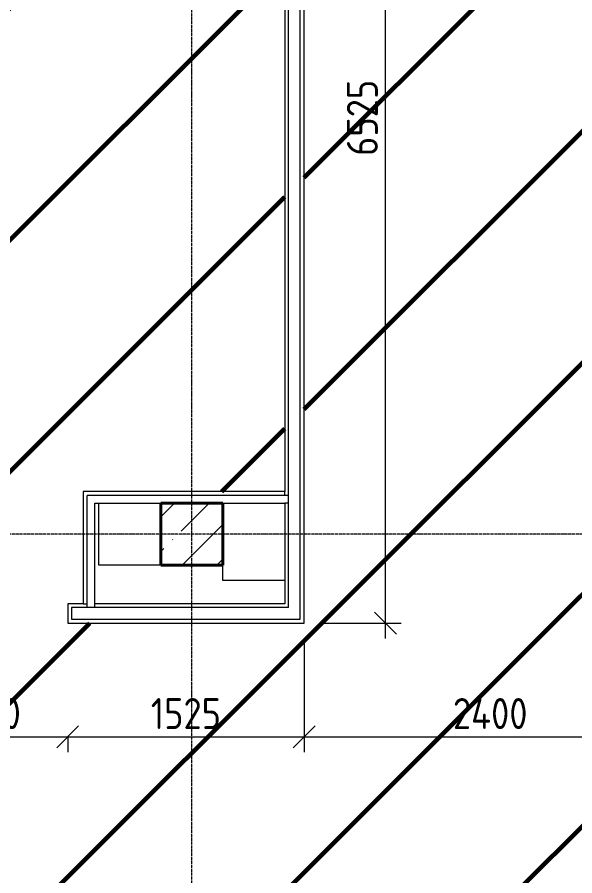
# Model space of a CAD drawing. Header units: millimetres. Extents: x -56773 to 323062, y -262288 to 76460.
# Drawn here: x 32684 to 36280, y -149399 to -143855 of the extents above; entities that cross this region are included whole.
import ezdxf

# ---------------------------------------------------------------- set-up
doc = ezdxf.new("R2010")
doc.units = ezdxf.units.MM
doc.linetypes.add('ADSK_Линия сетки', pattern=[25, 20, -2.5, 0, -2.5])
for name, color, linetype, lineweight in [('1.1)Стяжка керамзит  2 этаж', 5, 'Continuous', 60), ('Несущие колонны', 7, 'Continuous', 18), ('Оси', 7, 'Continuous', 9), ('Перекрытие', 7, 'Continuous', 18), ('Размеры', 7, 'Continuous', 9), ('Стены внутренние', 7, 'Continuous', 18), ('Стены штриховка', 7, 'Continuous', 9)]:
    doc.layers.add(name, color=color, linetype=linetype, lineweight=lineweight)
doc.styles.add('GOST Common_3', font='', dxfattribs={"width": 0.9, "height": 200})
doc.styles.get('GOST Common_3').set_extended_font_data('GOST Common')
doc.dimstyles.new('ADSK_Основной_2_0_2', dxfattribs={"dimscale": 304.8, "dimtxt": 201.142999, "dimasz": 0.463911, "dimexe": 0.328084, "dimexo": 0.328084, "dimgap": 0.164042, "dimtad": 1, "dimdec": 3, "dimrnd": 0.001, "dimdsep": 46, "dimtxsty": 'GOST Common_3', "dimblk1": 'OBLIQUE', "dimblk2": 'OBLIQUE', "dimsah": 1, "dimcen": 0.09, "dimdle": 0.328084, "dimazin": 2, "dimtfac": 1, "dimtdec": 4, "dimtix": 1, "dimtmove": 0, "dimatfit": 3, "dimfxl": 1, "dimtvp": 1, "dimtolj": 1, "dimtzin": 0, "dimlwd": 20, "dimlwe": 20, "dimarcsym": 2})

# ---------------------------------------------------------------- blocks, each defined once
blk = doc.blocks.new('ADSK_КолоннаЖБ_Прямоугольная - 400x400 мм-1807143-Кладочный план 3-го этажа')
at = {"layer": 'Несущие колонны', "lineweight": 40}
for p, q in [((-200, 200), (200, 200)), ((-200, -200), (-200, 200)), ((200, 200), (200, -200)), ((200, -200), (-200, -200))]:
    blk.add_line(p, q, dxfattribs=at)
blk = doc.blocks.new('_Oblique')
at = {"color": 0, "linetype": 'ByBlock', "lineweight": -2}
blk.add_line((-0.5, -0.5), (0.5, 0.5), dxfattribs=at)
blk = doc.blocks.new('*D5689')
at = {"layer": 'Defpoints', "color": 0, "transparency": 16777216}
for p in [(31959.4, -148401.5), (33009.4, -148401.5), (33009.4, -148501.5)]:
    blk.add_point(p, dxfattribs=at)
at = {"layer": 'Размеры', "color": 0, "lineweight": 20, "transparency": 16777216}
for p, q in [((31859.4, -148501.5), (33109.4, -148501.5)), ((31959.4, -148501.5), (31959.4, -148601.5)), ((33009.4, -148501.5), (33009.4, -148601.5))]:
    blk.add_line(p, q, dxfattribs=at)
at = {"layer": 'Размеры', "color": 0, "lineweight": 20, "transparency": 16777216, "xscale": 141.4, "yscale": 141.4, "zscale": 141.4, "rotation": 180}
blk.add_blockref('_Oblique', (31959.4, -148501.5), dxfattribs=at)
at = {"layer": 'Размеры', "color": 0, "lineweight": 20, "transparency": 16777216, "xscale": 141.4, "yscale": 141.4, "zscale": 141.4}
blk.add_blockref('_Oblique', (33009.4, -148501.5), dxfattribs=at)
at = {"layer": 'Размеры', "color": 0, "lineweight": 9, "transparency": 16777216, "insert": (32484.4, -148351.5), "char_height": 200, "width": 560.473, "attachment_point": 5, "style": 'GOST Common_3'}
blk.add_mtext('\\A1;1050', dxfattribs=at)
blk = doc.blocks.new('*D5690')
at = {"layer": 'Defpoints', "color": 0, "transparency": 16777216}
for p in [(34534.4, -147767.8), (33009.4, -148401.5), (34534.4, -148501.5)]:
    blk.add_point(p, dxfattribs=at)
at = {"layer": 'Размеры', "color": 0, "lineweight": 20, "transparency": 16777216}
for p, q in [((34534.4, -147867.8), (34534.4, -148601.5)), ((32909.4, -148501.5), (34634.4, -148501.5)), ((33009.4, -148501.5), (33009.4, -148601.5))]:
    blk.add_line(p, q, dxfattribs=at)
at = {"layer": 'Размеры', "color": 0, "lineweight": 20, "transparency": 16777216, "xscale": 141.4, "yscale": 141.4, "zscale": 141.4, "rotation": 180}
blk.add_blockref('_Oblique', (33009.4, -148501.5), dxfattribs=at)
at = {"layer": 'Размеры', "color": 0, "lineweight": 20, "transparency": 16777216, "xscale": 141.4, "yscale": 141.4, "zscale": 141.4}
blk.add_blockref('_Oblique', (34534.4, -148501.5), dxfattribs=at)
at = {"layer": 'Размеры', "color": 0, "lineweight": 9, "transparency": 16777216, "insert": (33771.9, -148351.5), "char_height": 200, "width": 560.473, "attachment_point": 5, "style": 'GOST Common_3'}
blk.add_mtext('\\A1;1525', dxfattribs=at)
blk = doc.blocks.new('*D5691')
at = {"layer": 'Defpoints', "color": 0, "transparency": 16777216}
for p in [(34534.4, -147767.8), (36934.4, -147992.8), (36934.4, -148501.5)]:
    blk.add_point(p, dxfattribs=at)
at = {"layer": 'Размеры', "color": 0, "lineweight": 20, "transparency": 16777216}
for p, q in [((34534.4, -147867.8), (34534.4, -148601.5)), ((36934.4, -148092.8), (36934.4, -148601.5)), ((34434.4, -148501.5), (37034.4, -148501.5))]:
    blk.add_line(p, q, dxfattribs=at)
at = {"layer": 'Размеры', "color": 0, "lineweight": 20, "transparency": 16777216, "xscale": 141.4, "yscale": 141.4, "zscale": 141.4, "rotation": 180}
blk.add_blockref('_Oblique', (34534.4, -148501.5), dxfattribs=at)
at = {"layer": 'Размеры', "color": 0, "lineweight": 20, "transparency": 16777216, "xscale": 141.4, "yscale": 141.4, "zscale": 141.4}
blk.add_blockref('_Oblique', (36934.4, -148501.5), dxfattribs=at)
at = {"layer": 'Размеры', "color": 0, "lineweight": 9, "transparency": 16777216, "insert": (35734.4, -148351.5), "char_height": 200, "width": 625.93, "attachment_point": 5, "style": 'GOST Common_3'}
blk.add_mtext('\\A1;2400', dxfattribs=at)
blk = doc.blocks.new('*D5708')
at = {"layer": 'Defpoints', "color": 0, "transparency": 16777216}
for p in [(34959.8, -141242.8), (35059.8, -141242.8), (34534.4, -147767.8)]:
    blk.add_point(p, dxfattribs=at)
at = {"layer": 'Размеры', "color": 0, "lineweight": 20, "transparency": 16777216}
for p, q in [((35059.8, -147867.8), (35059.8, -141142.8)), ((35059.8, -141242.8), (35159.8, -141242.8)), ((34634.4, -147767.8), (35159.8, -147767.8))]:
    blk.add_line(p, q, dxfattribs=at)
at = {"layer": 'Размеры', "color": 0, "lineweight": 20, "transparency": 16777216, "xscale": 141.4, "yscale": 141.4, "zscale": 141.4}
for p, rotation in [((35059.8, -141242.8), 90), ((35059.8, -147767.8), 270)]:
    blk.add_blockref('_Oblique', p, dxfattribs=dict(at, rotation=rotation))
at = {"layer": 'Размеры', "color": 0, "lineweight": 9, "transparency": 16777216, "insert": (34909.8, -144505.3), "char_height": 200, "width": 605.475, "attachment_point": 5, "rotation": 90, "style": 'GOST Common_3'}
blk.add_mtext('\\A1;6525', dxfattribs=at)

msp = doc.modelspace()

# ---------------------------------------------------------------- hatches: boundary and pattern name
at = {"layer": '1.1)Стяжка керамзит  2 этаж', "transparency": 33554687}
h = msp.add_hatch(dxfattribs=at)
h.set_pattern_fill('ANSI31', color=5, scale=333)
h.paths.add_polyline_path([(34409.3615, -141242.7816), (34009.3615, -141242.7816), (34009.3615, -141392.7816), (33609.3615, -141392.7816), (33609.3615, -141242.7816), (33009.3615, -141242.7816), (31337.2231, -141242.7816), (31337.2231, -146917.7816), (31859.3615, -146917.7816), (31859.3615, -147642.7816), (31959.3615, -147642.7816), (31959.3615, -147720.3127), (33009.3615, -147720.3127), (33009.3615, -147642.7816), (33109.3615, -147642.7816), (33109.3615, -146917.7816), (34409.3615, -146917.7816)])
h = msp.add_hatch(dxfattribs=at)
h.set_pattern_fill('ANSI31', color=5, scale=333)
h.paths.add_polyline_path([(36934.3615, -145342.7816), (37059.3615, -145342.7816), (37059.3615, -145367.7816), (39259.3615, -145367.7816), (39259.3615, -145192.7816), (39384.3615, -145192.7816), (39384.3615, -145367.7816), (39816.8666, -145367.7816), (39816.8666, -144092.7816), (39384.3615, -144092.7816), (39384.3615, -144292.7816), (39259.3615, -144292.7816), (39259.3615, -144092.7816), (38284.3615, -144092.7816), (38284.3615, -143917.7816), (37059.3615, -143917.7816), (37059.3615, -144442.7816), (36934.3615, -144442.7816), (36934.3615, -142517.7816), (37059.3615, -142517.7816), (37059.3615, -143792.7816), (39816.8666, -143792.7816), (39816.8666, -141392.7816), (39609.3615, -141392.7816), (39609.3615, -141242.7816), (39009.3615, -141242.7816), (37359.3615, -141242.7816), (37059.3615, -141242.7816), (37059.3615, -141617.7816), (36934.3615, -141617.7816), (36934.3615, -141242.7816), (36209.3615, -141242.7816), (34534.3615, -141242.7816), (34534.3615, -147720.3127), (39334.3615, -147720.3127), (39334.3615, -145667.7816), (37059.3615, -145667.7816), (37059.3615, -146542.7816), (36934.3615, -146542.7816)])
h = msp.add_hatch(dxfattribs=at)
h.set_pattern_fill('ANSI31', color=5, scale=333)
h.paths.add_polyline_path([(39816.8666, -147992.7816), (36934.3615, -147992.7816), (36934.3615, -147720.3127), (34534.3615, -147720.3127), (34534.3615, -147767.7816), (33009.3615, -147767.7816), (33009.3615, -147720.3127), (31959.3615, -147720.3127), (31959.3615, -147767.7816), (31337.2231, -147767.7816), (31337.2231, -151142.7816), (32449.3615, -151142.7816), (32449.3615, -151017.7816), (34734.3615, -151017.7816), (34734.3615, -151142.7816), (35934.3615, -151142.7816), (35934.3615, -151017.7816), (37249.3615, -151017.7816), (39049.3615, -151017.7816), (39816.8666, -151017.7816)])
at = {"layer": 'Несущие колонны', "lineweight": 9}
h = msp.add_hatch(dxfattribs=at)
h.set_pattern_fill('FP_1', color=256, style=0, pattern_type=2)
h.set_pattern_definition([(45, (9.36, -150597.75), (-224.5064, 224.5064), []), (45, (233.87, -150597.75), (-224.5064, 224.5064), [396.875, -79.375, 3.353, -76.022])])
h.paths.add_polyline_path([(33644.8492, -147392.7816), (34009.3615, -147392.7816), (34009.3615, -146992.7816), (33609.3615, -146992.7816), (33609.3615, -147392.7816)])

# ---------------------------------------------------------------- linework, layer by layer
for p, q in [((34009.3615, -146992.7816), (33609.3615, -146992.7816)), ((33609.3615, -146992.7816), (33609.3615, -147392.7816)), ((34009.3615, -147392.7816), (34009.3615, -146992.7816)), ((33609.3615, -147392.7816), (34009.3615, -147392.7816))]:
    msp.add_line(p, q, dxfattribs=at)
at = {"layer": 'Оси', "linetype": 'ADSK_Линия сетки', "lineweight": 5}
for p, q in [((33809.3615, -161571.6329), (33809.3615, -140570.3055)), ((62587.9153, -147192.7816), (-25230.7352, -147192.7816))]:
    msp.add_line(p, q, dxfattribs=at)
at = {"layer": 'Перекрытие'}
for p, q in [((33209.3615, -147392.7816), (33209.3615, -146992.7816)), ((33609.3615, -147392.7816), (33209.3615, -147392.7816)), ((34009.3615, -147492.7816), (34009.3615, -147392.7816)), ((34409.3615, -147492.7816), (34009.3615, -147492.7816))]:
    msp.add_line(p, q, dxfattribs=at)
at = {"layer": 'Стены внутренние', "lineweight": 5}
for p, q in [((34409.3615, -141242.7816), (34409.3615, -146917.7816)), ((34534.3615, -147767.7816), (34534.3615, -141242.7816)), ((33109.3615, -146917.7816), (33109.3615, -147642.7816)), ((34409.3615, -146917.7816), (33109.3615, -146917.7816)), ((33184.3615, -147642.7816), (33184.3615, -146992.7816)), ((33184.3615, -146992.7816), (34409.3615, -146992.7816)), ((34409.3615, -146992.7816), (34409.3615, -147642.7816)), ((33109.3615, -147642.7816), (33009.3615, -147642.7816)), ((33009.3615, -147642.7816), (33009.3615, -147767.7816)), ((34409.3615, -147642.7816), (33184.3615, -147642.7816)), ((33009.3615, -147767.7816), (34534.3615, -147767.7816))]:
    msp.add_line(p, q, dxfattribs=at)
at = {"layer": 'Стены штриховка', "lineweight": 9}
for p, q in [((34434.3615, -147667.7816), (34434.3615, -141242.7816)), ((34509.3615, -147742.7816), (34509.3615, -141242.7816)), ((33134.3615, -147667.7816), (33134.3615, -146942.7816)), ((34434.3615, -146942.7816), (33134.3615, -146942.7816)), ((34409.3615, -146942.7816), (34409.3615, -146917.7816)), ((34434.3615, -146992.7816), (34409.3615, -146992.7816)), ((33034.3615, -147667.7816), (33034.3615, -147742.7816)), ((34434.3615, -147667.7816), (33034.3615, -147667.7816)), ((33109.3615, -147642.7816), (33134.3615, -147642.7816)), ((33184.3615, -147667.7816), (33184.3615, -147642.7816)), ((33034.3615, -147742.7816), (34509.3615, -147742.7816))]:
    msp.add_line(p, q, dxfattribs=at)

# ---------------------------------------------------------------- block references
at = {"layer": 'Несущие колонны', "lineweight": 40, "rotation": 89.9999999999999}
msp.add_blockref('ADSK_КолоннаЖБ_Прямоугольная - 400x400 мм-1807143-Кладочный план 3-го этажа', (33809.3615, -147192.7816), dxfattribs=at)

# ---------------------------------------------------------------- dimensions: what is measured, and where the dimension line sits
at = {"layer": 'Размеры', "lineweight": 9}
dim = msp.add_linear_dim(base=(35059.8212, -141242.7816), p1=(34534.3615, -147767.7816), p2=(34959.8363, -141242.7816), angle=90, dimstyle='ADSK_Основной_2_0_2', override={"dimpost": '<>', "dimfxl": 6538.857222}, dxfattribs=at)
dim.commit()
dim.dimension.update_dxf_attribs({"geometry": '*D5708', "text_midpoint": (34909.8212, -144505.2816)})
for base, p1, p2, override, picture, middle in [((34534.3615, -148501.5041), (33009.3615, -148401.5192), (34534.3615, -147767.7816), {"dimpost": '<>', "dimfxl": 1651.438275}, '*D5690', (33771.8615, -148351.5041)), ((36934.3615, -148501.5041), (34534.3615, -147767.7816), (36934.3615, -147992.7816), {"dimpost": '<>', "dimfxl": 2410.523802}, '*D5691', (35734.3615, -148351.5041)), ((33009.3615, -148501.5041), (31959.3615, -148401.5192), (33009.3615, -148401.5192), {"dimpost": '<>', "dimfxl": 1050}, '*D5689', (32484.3615, -148351.5041))]:
    dim = msp.add_linear_dim(base=base, p1=p1, p2=p2, dimstyle='ADSK_Основной_2_0_2', override=override, dxfattribs=at)
    dim.commit()
    dim.dimension.update_dxf_attribs({"geometry": picture, "text_midpoint": middle})

doc.saveas('drawing.dxf')
